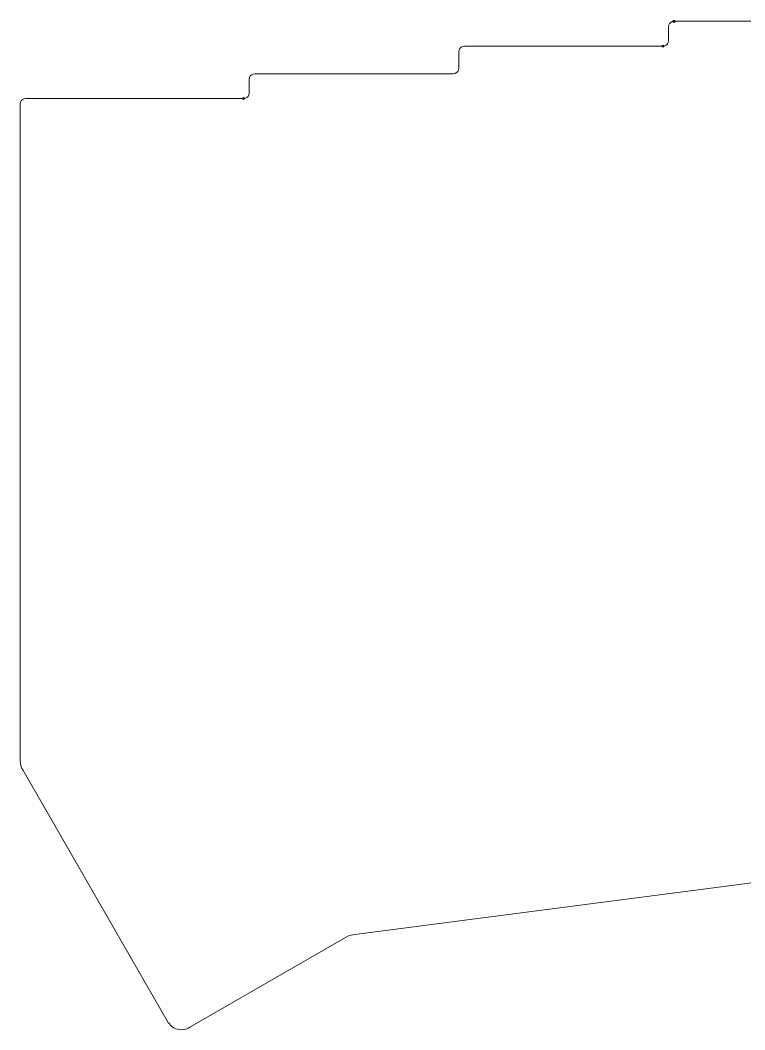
# Model space of a CAD drawing. Header units: millimetres. Extents: x 13 to 288, y 89 to 180.
# Drawn here: x 154 to 219.7, y 88.7 to 180.2 of the extents above; entities that cross this region are included whole.
import ezdxf

# ---------------------------------------------------------------- set-up
doc = ezdxf.new("R2010")
doc.units = ezdxf.units.MM
doc.header["$MEASUREMENT"] = 0
doc.layers.add('Layer 1', color=7, linetype='Continuous', lineweight=0)

# ---------------------------------------------------------------- blocks, each defined once
blk = doc.blocks.new('Block_21')
at = {"layer": 'Layer 1', "true_color": 0x2f2d31, "transparency": 33554687}
h = blk.add_hatch(color=250, dxfattribs=at)
h.dxf.hatch_style = 2
edge = h.paths.add_edge_path()
edge.add_spline(control_points=[(212.773, 179.57), (212.773, 179.57), (212.803, 179.74), (212.803, 179.74)], knot_values=[0, 0, 0, 0, 1, 1, 1, 1], degree=3, periodic=0)
edge.add_line((212.803, 179.74), (212.773, 179.57))
at = {"layer": 'Layer 1', "color": 250, "lineweight": 20, "true_color": 0x2f2d31}
blk.add_open_spline([(212.773, 179.57), (212.773, 179.57), (212.803, 179.74), (212.803, 179.74)], degree=3, dxfattribs=at)
blk = doc.blocks.new('Block_22')
at = {"layer": 'Layer 1', "true_color": 0x2f2d31, "transparency": 33554687}
h = blk.add_hatch(color=250, dxfattribs=at)
h.dxf.hatch_style = 2
edge = h.paths.add_edge_path()
edge.add_spline(control_points=[(167.541, 89.199), (167.541, 89.199), (167.48, 89.283), (167.48, 89.283)], knot_values=[0, 0, 0, 0, 1, 1, 1, 1], degree=3, periodic=0)
edge.add_line((167.48, 89.283), (167.541, 89.199))
h = blk.add_hatch(color=250, dxfattribs=at)
h.dxf.hatch_style = 2
edge = h.paths.add_edge_path()
edge.add_spline(control_points=[(168.821, 88.686), (168.821, 88.686), (168.633, 88.671), (168.633, 88.671)], knot_values=[0, 0, 0, 0, 1, 1, 1, 1], degree=3, periodic=0)
edge.add_line((168.633, 88.671), (168.821, 88.686))
at = {"layer": 'Layer 1', "color": 250, "lineweight": 20, "true_color": 0x2f2d31}
for points in [[(167.541, 89.199), (167.541, 89.199), (167.48, 89.283), (167.48, 89.283)], [(168.821, 88.686), (168.821, 88.686), (168.633, 88.671), (168.633, 88.671)]]:
    blk.add_open_spline(points, degree=3, dxfattribs=at)
blk = doc.blocks.new('Block_23')
at = {"layer": 'Layer 1', "true_color": 0x2f2d31, "transparency": 33554687}
h = blk.add_hatch(color=250, dxfattribs=at)
h.dxf.hatch_style = 2
edge = h.paths.add_edge_path()
edge.add_spline(control_points=[(213.273, 180.07), (213.273, 180.07), (230.273, 180.07), (230.273, 180.07)], knot_values=[0, 0, 0, 0, 1, 1, 1, 1], degree=3, periodic=0)
edge.add_line((230.273, 180.07), (213.273, 180.07))
h = blk.add_hatch(color=250, dxfattribs=at)
h.dxf.hatch_style = 2
edge = h.paths.add_edge_path()
edge.add_spline(control_points=[(175.105, 175.29), (175.105, 175.29), (175.272, 175.321), (175.272, 175.321)], knot_values=[0, 0, 0, 0, 1, 1, 1, 1], degree=3, periodic=0)
edge.add_line((175.272, 175.321), (175.105, 175.29))
h = blk.add_hatch(color=250, dxfattribs=at)
h.dxf.hatch_style = 2
edge = h.paths.add_edge_path()
edge.add_spline(control_points=[(154.023, 172.57), (154.023, 172.57), (154.053, 172.74), (154.053, 172.74)], knot_values=[0, 0, 0, 0, 1, 1, 1, 1], degree=3, periodic=0)
edge.add_line((154.053, 172.74), (154.023, 172.57))
h = blk.add_hatch(color=250, dxfattribs=at)
h.dxf.hatch_style = 2
edge = h.paths.add_edge_path()
edge.add_spline(control_points=[(154.122, 112.499), (154.122, 112.499), (154.076, 112.654), (154.076, 112.654)], knot_values=[0, 0, 0, 0, 1, 1, 1, 1], degree=3, periodic=0)
edge.add_line((154.076, 112.654), (154.122, 112.499))
h = blk.add_hatch(color=250, dxfattribs=at)
h.dxf.hatch_style = 2
edge = h.paths.add_edge_path()
edge.add_spline(control_points=[(167.637, 89.09), (167.637, 89.09), (167.541, 89.199), (167.541, 89.199)], knot_values=[0, 0, 0, 0, 1, 1, 1, 1], degree=3, periodic=0)
edge.add_line((167.541, 89.199), (167.637, 89.09))
h = blk.add_hatch(color=250, dxfattribs=at)
h.dxf.hatch_style = 2
edge = h.paths.add_edge_path()
edge.add_spline(control_points=[(167.858, 88.905), (167.858, 88.905), (167.741, 88.991), (167.741, 88.991)], knot_values=[0, 0, 0, 0, 1, 1, 1, 1], degree=3, periodic=0)
edge.add_line((167.741, 88.991), (167.858, 88.905))
h = blk.add_hatch(color=250, dxfattribs=at)
h.dxf.hatch_style = 2
edge = h.paths.add_edge_path()
edge.add_spline(control_points=[(169.278, 88.834), (169.278, 88.834), (169.141, 88.77), (169.141, 88.77)], knot_values=[0, 0, 0, 0, 1, 1, 1, 1], degree=3, periodic=0)
edge.add_line((169.141, 88.77), (169.278, 88.834))
at = {"layer": 'Layer 1', "color": 250, "lineweight": 20, "true_color": 0x2f2d31}
for points in [[(213.273, 180.07), (213.273, 180.07), (230.273, 180.07), (230.273, 180.07)], [(175.105, 175.29), (175.105, 175.29), (175.272, 175.321), (175.272, 175.321)], [(154.023, 172.57), (154.023, 172.57), (154.053, 172.74), (154.053, 172.74)], [(154.122, 112.499), (154.122, 112.499), (154.076, 112.654), (154.076, 112.654)], [(167.637, 89.09), (167.637, 89.09), (167.541, 89.199), (167.541, 89.199)], [(167.858, 88.905), (167.858, 88.905), (167.741, 88.991), (167.741, 88.991)], [(169.278, 88.834), (169.278, 88.834), (169.141, 88.77), (169.141, 88.77)]]:
    blk.add_open_spline(points, degree=3, dxfattribs=at)
blk = doc.blocks.new('Block_24')
at = {"layer": 'Layer 1', "true_color": 0x2f2d31, "transparency": 33554687}
h = blk.add_hatch(color=250, dxfattribs=at)
h.dxf.hatch_style = 2
edge = h.paths.add_edge_path()
edge.add_spline(control_points=[(212.773, 178.323), (212.773, 178.323), (212.773, 179.57), (212.773, 179.57)], knot_values=[0, 0, 0, 0, 1, 1, 1, 1], degree=3, periodic=0)
edge.add_line((212.773, 179.57), (212.773, 178.323))
h = blk.add_hatch(color=250, dxfattribs=at)
h.dxf.hatch_style = 2
edge = h.paths.add_edge_path()
edge.add_spline(control_points=[(194.274, 177.822), (194.274, 177.822), (205.237, 177.82), (205.237, 177.82)], knot_values=[0, 0, 0, 0, 1, 1, 1, 1], degree=3, periodic=0)
edge.add_line((205.237, 177.82), (194.274, 177.822))
h = blk.add_hatch(color=250, dxfattribs=at)
h.dxf.hatch_style = 2
edge = h.paths.add_edge_path()
edge.add_spline(control_points=[(212.272, 177.82), (212.272, 177.82), (205.237, 177.82), (205.237, 177.82)], knot_values=[0, 0, 0, 0, 1, 1, 1, 1], degree=3, periodic=0)
edge.add_line((205.237, 177.82), (212.272, 177.82))
h = blk.add_hatch(color=250, dxfattribs=at)
h.dxf.hatch_style = 2
edge = h.paths.add_edge_path()
edge.add_spline(control_points=[(212.674, 178.018), (212.674, 178.018), (212.572, 177.919), (212.572, 177.919)], knot_values=[0, 0, 0, 0, 1, 1, 1, 1], degree=3, periodic=0)
edge.add_line((212.572, 177.919), (212.674, 178.018))
h = blk.add_hatch(color=250, dxfattribs=at)
h.dxf.hatch_style = 2
edge = h.paths.add_edge_path()
edge.add_spline(control_points=[(193.774, 175.824), (193.774, 175.824), (193.774, 177.322), (193.774, 177.322)], knot_values=[0, 0, 0, 0, 1, 1, 1, 1], degree=3, periodic=0)
edge.add_line((193.774, 177.322), (193.774, 175.824))
h = blk.add_hatch(color=250, dxfattribs=at)
h.dxf.hatch_style = 2
edge = h.paths.add_edge_path()
edge.add_spline(control_points=[(174.874, 175.12), (174.874, 175.12), (174.975, 175.222), (174.975, 175.222)], knot_values=[0, 0, 0, 0, 1, 1, 1, 1], degree=3, periodic=0)
edge.add_line((174.975, 175.222), (174.874, 175.12))
h = blk.add_hatch(color=250, dxfattribs=at)
h.dxf.hatch_style = 2
edge = h.paths.add_edge_path()
edge.add_spline(control_points=[(174.975, 175.222), (174.975, 175.222), (175.105, 175.29), (175.105, 175.29)], knot_values=[0, 0, 0, 0, 1, 1, 1, 1], degree=3, periodic=0)
edge.add_line((175.105, 175.29), (174.975, 175.222))
h = blk.add_hatch(color=250, dxfattribs=at)
h.dxf.hatch_style = 2
edge = h.paths.add_edge_path()
edge.add_spline(control_points=[(175.272, 175.323), (175.272, 175.323), (193.273, 175.323), (193.273, 175.323)], knot_values=[0, 0, 0, 0, 1, 1, 1, 1], degree=3, periodic=0)
edge.add_line((193.273, 175.323), (175.272, 175.323))
h = blk.add_hatch(color=250, dxfattribs=at)
h.dxf.hatch_style = 2
edge = h.paths.add_edge_path()
edge.add_spline(control_points=[(154.226, 172.971), (154.226, 172.971), (154.355, 173.042), (154.355, 173.042)], knot_values=[0, 0, 0, 0, 1, 1, 1, 1], degree=3, periodic=0)
edge.add_line((154.355, 173.042), (154.226, 172.971))
h = blk.add_hatch(color=250, dxfattribs=at)
h.dxf.hatch_style = 2
edge = h.paths.add_edge_path()
edge.add_spline(control_points=[(154.251, 112.222), (154.251, 112.222), (154.183, 112.354), (154.183, 112.354)], knot_values=[0, 0, 0, 0, 1, 1, 1, 1], degree=3, periodic=0)
edge.add_line((154.183, 112.354), (154.251, 112.222))
h = blk.add_hatch(color=250, dxfattribs=at)
h.dxf.hatch_style = 2
edge = h.paths.add_edge_path()
edge.add_spline(control_points=[(221.023, 102.07), (221.023, 102.07), (184.353, 97.299), (184.353, 97.299)], knot_values=[0, 0, 0, 0, 1, 1, 1, 1], degree=3, periodic=0)
edge.add_line((184.353, 97.299), (221.023, 102.07))
h = blk.add_hatch(color=250, dxfattribs=at)
h.dxf.hatch_style = 2
edge = h.paths.add_edge_path()
edge.add_spline(control_points=[(183.697, 97.17), (183.697, 97.17), (183.855, 97.213), (183.855, 97.213)], knot_values=[0, 0, 0, 0, 1, 1, 1, 1], degree=3, periodic=0)
edge.add_line((183.855, 97.213), (183.697, 97.17))
h = blk.add_hatch(color=250, dxfattribs=at)
h.dxf.hatch_style = 2
edge = h.paths.add_edge_path()
edge.add_spline(control_points=[(184.02, 97.251), (184.02, 97.251), (184.193, 97.279), (184.193, 97.279)], knot_values=[0, 0, 0, 0, 1, 1, 1, 1], degree=3, periodic=0)
edge.add_line((184.193, 97.279), (184.02, 97.251))
h = blk.add_hatch(color=250, dxfattribs=at)
h.dxf.hatch_style = 2
edge = h.paths.add_edge_path()
edge.add_spline(control_points=[(167.48, 89.283), (167.48, 89.283), (167.475, 89.288), (167.475, 89.288)], knot_values=[0, 0, 0, 0, 1, 1, 1, 1], degree=3, periodic=0)
edge.add_line((167.475, 89.288), (167.48, 89.283))
h = blk.add_hatch(color=250, dxfattribs=at)
h.dxf.hatch_style = 2
edge = h.paths.add_edge_path()
edge.add_spline(control_points=[(167.741, 88.991), (167.741, 88.991), (167.637, 89.09), (167.637, 89.09)], knot_values=[0, 0, 0, 0, 1, 1, 1, 1], degree=3, periodic=0)
edge.add_line((167.637, 89.09), (167.741, 88.991))
h = blk.add_hatch(color=250, dxfattribs=at)
h.dxf.hatch_style = 2
edge = h.paths.add_edge_path()
edge.add_spline(control_points=[(167.985, 88.831), (167.985, 88.831), (167.858, 88.905), (167.858, 88.905)], knot_values=[0, 0, 0, 0, 1, 1, 1, 1], degree=3, periodic=0)
edge.add_line((167.858, 88.905), (167.985, 88.831))
at = {"layer": 'Layer 1', "color": 250, "lineweight": 20, "true_color": 0x2f2d31}
for points in [[(212.773, 178.323), (212.773, 178.323), (212.773, 179.57), (212.773, 179.57)], [(194.274, 177.822), (194.274, 177.822), (205.237, 177.82), (205.237, 177.82)], [(212.272, 177.82), (212.272, 177.82), (205.237, 177.82), (205.237, 177.82)], [(212.674, 178.018), (212.674, 178.018), (212.572, 177.919), (212.572, 177.919)], [(193.774, 175.824), (193.774, 175.824), (193.774, 177.322), (193.774, 177.322)], [(174.874, 175.12), (174.874, 175.12), (174.975, 175.222), (174.975, 175.222)], [(174.975, 175.222), (174.975, 175.222), (175.105, 175.29), (175.105, 175.29)], [(175.272, 175.323), (175.272, 175.323), (193.273, 175.323), (193.273, 175.323)], [(154.226, 172.971), (154.226, 172.971), (154.355, 173.042), (154.355, 173.042)], [(154.251, 112.222), (154.251, 112.222), (154.183, 112.354), (154.183, 112.354)], [(221.023, 102.07), (221.023, 102.07), (184.353, 97.299), (184.353, 97.299)], [(183.697, 97.17), (183.697, 97.17), (183.855, 97.213), (183.855, 97.213)], [(184.02, 97.251), (184.02, 97.251), (184.193, 97.279), (184.193, 97.279)], [(167.48, 89.283), (167.48, 89.283), (167.475, 89.288), (167.475, 89.288)], [(167.741, 88.991), (167.741, 88.991), (167.637, 89.09), (167.637, 89.09)], [(167.985, 88.831), (167.985, 88.831), (167.858, 88.905), (167.858, 88.905)]]:
    blk.add_open_spline(points, degree=3, dxfattribs=at)
blk = doc.blocks.new('Block_25')
at = {"layer": 'Layer 1', "true_color": 0x2f2d31, "transparency": 33554687}
h = blk.add_hatch(color=250, dxfattribs=at)
h.dxf.hatch_style = 2
edge = h.paths.add_edge_path()
edge.add_spline(control_points=[(212.803, 179.74), (212.803, 179.74), (212.874, 179.87), (212.874, 179.87)], knot_values=[0, 0, 0, 0, 1, 1, 1, 1], degree=3, periodic=0)
edge.add_line((212.874, 179.87), (212.803, 179.74))
h = blk.add_hatch(color=250, dxfattribs=at)
h.dxf.hatch_style = 2
edge = h.paths.add_edge_path()
edge.add_spline(control_points=[(213.103, 180.04), (213.103, 180.04), (213.273, 180.07), (213.273, 180.07)], knot_values=[0, 0, 0, 0, 1, 1, 1, 1], degree=3, periodic=0)
edge.add_line((213.273, 180.07), (213.103, 180.04))
h = blk.add_hatch(color=250, dxfattribs=at)
h.dxf.hatch_style = 2
edge = h.paths.add_edge_path()
edge.add_spline(control_points=[(193.873, 177.619), (193.873, 177.619), (193.974, 177.721), (193.974, 177.721)], knot_values=[0, 0, 0, 0, 1, 1, 1, 1], degree=3, periodic=0)
edge.add_line((193.974, 177.721), (193.873, 177.619))
h = blk.add_hatch(color=250, dxfattribs=at)
h.dxf.hatch_style = 2
edge = h.paths.add_edge_path()
edge.add_spline(control_points=[(193.974, 177.721), (193.974, 177.721), (194.106, 177.792), (194.106, 177.792)], knot_values=[0, 0, 0, 0, 1, 1, 1, 1], degree=3, periodic=0)
edge.add_line((194.106, 177.792), (193.974, 177.721))
h = blk.add_hatch(color=250, dxfattribs=at)
h.dxf.hatch_style = 2
edge = h.paths.add_edge_path()
edge.add_spline(control_points=[(174.772, 174.82), (174.772, 174.82), (174.772, 173.571), (174.772, 173.571)], knot_values=[0, 0, 0, 0, 1, 1, 1, 1], degree=3, periodic=0)
edge.add_line((174.772, 173.571), (174.772, 174.82))
h = blk.add_hatch(color=250, dxfattribs=at)
h.dxf.hatch_style = 2
edge = h.paths.add_edge_path()
edge.add_spline(control_points=[(193.672, 175.519), (193.672, 175.519), (193.57, 175.42), (193.57, 175.42)], knot_values=[0, 0, 0, 0, 1, 1, 1, 1], degree=3, periodic=0)
edge.add_line((193.57, 175.42), (193.672, 175.519))
h = blk.add_hatch(color=250, dxfattribs=at)
h.dxf.hatch_style = 2
edge = h.paths.add_edge_path()
edge.add_spline(control_points=[(174.571, 173.169), (174.571, 173.169), (174.442, 173.098), (174.442, 173.098)], knot_values=[0, 0, 0, 0, 1, 1, 1, 1], degree=3, periodic=0)
edge.add_line((174.442, 173.098), (174.571, 173.169))
h = blk.add_hatch(color=250, dxfattribs=at)
h.dxf.hatch_style = 2
edge = h.paths.add_edge_path()
edge.add_spline(control_points=[(174.673, 173.268), (174.673, 173.268), (174.571, 173.169), (174.571, 173.169)], knot_values=[0, 0, 0, 0, 1, 1, 1, 1], degree=3, periodic=0)
edge.add_line((174.571, 173.169), (174.673, 173.268))
h = blk.add_hatch(color=250, dxfattribs=at)
h.dxf.hatch_style = 2
edge = h.paths.add_edge_path()
edge.add_spline(control_points=[(154.023, 172.572), (154.023, 172.572), (154.023, 113.098), (154.023, 113.098)], knot_values=[0, 0, 0, 0, 1, 1, 1, 1], degree=3, periodic=0)
edge.add_line((154.023, 113.098), (154.023, 172.572))
h = blk.add_hatch(color=250, dxfattribs=at)
h.dxf.hatch_style = 2
edge = h.paths.add_edge_path()
edge.add_spline(control_points=[(154.076, 112.654), (154.076, 112.654), (154.043, 112.819), (154.043, 112.819)], knot_values=[0, 0, 0, 0, 1, 1, 1, 1], degree=3, periodic=0)
edge.add_line((154.043, 112.819), (154.076, 112.654))
at = {"layer": 'Layer 1', "color": 250, "lineweight": 20, "true_color": 0x2f2d31}
for points in [[(212.803, 179.74), (212.803, 179.74), (212.874, 179.87), (212.874, 179.87)], [(213.103, 180.04), (213.103, 180.04), (213.273, 180.07), (213.273, 180.07)], [(193.873, 177.619), (193.873, 177.619), (193.974, 177.721), (193.974, 177.721)], [(193.974, 177.721), (193.974, 177.721), (194.106, 177.792), (194.106, 177.792)], [(174.772, 174.82), (174.772, 174.82), (174.772, 173.571), (174.772, 173.571)], [(193.672, 175.519), (193.672, 175.519), (193.57, 175.42), (193.57, 175.42)], [(174.571, 173.169), (174.571, 173.169), (174.442, 173.098), (174.442, 173.098)], [(174.673, 173.268), (174.673, 173.268), (174.571, 173.169), (174.571, 173.169)], [(154.023, 172.572), (154.023, 172.572), (154.023, 113.098), (154.023, 113.098)], [(154.076, 112.654), (154.076, 112.654), (154.043, 112.819), (154.043, 112.819)]]:
    blk.add_open_spline(points, degree=3, dxfattribs=at)
blk = doc.blocks.new('Block_27')
at = {"layer": 'Layer 1', "true_color": 0x2f2d31, "transparency": 33554687}
h = blk.add_hatch(color=250, dxfattribs=at)
h.dxf.hatch_style = 2
edge = h.paths.add_edge_path()
edge.add_spline(control_points=[(212.874, 179.87), (212.874, 179.87), (212.973, 179.971), (212.973, 179.971)], knot_values=[0, 0, 0, 0, 1, 1, 1, 1], degree=3, periodic=0)
edge.add_line((212.973, 179.971), (212.874, 179.87))
h = blk.add_hatch(color=250, dxfattribs=at)
h.dxf.hatch_style = 2
edge = h.paths.add_edge_path()
edge.add_spline(control_points=[(194.106, 177.792), (194.106, 177.792), (194.274, 177.82), (194.274, 177.82)], knot_values=[0, 0, 0, 0, 1, 1, 1, 1], degree=3, periodic=0)
edge.add_line((194.274, 177.82), (194.106, 177.792))
h = blk.add_hatch(color=250, dxfattribs=at)
h.dxf.hatch_style = 2
edge = h.paths.add_edge_path()
edge.add_spline(control_points=[(212.572, 177.919), (212.572, 177.919), (212.443, 177.848), (212.443, 177.848)], knot_values=[0, 0, 0, 0, 1, 1, 1, 1], degree=3, periodic=0)
edge.add_line((212.443, 177.848), (212.572, 177.919))
h = blk.add_hatch(color=250, dxfattribs=at)
h.dxf.hatch_style = 2
edge = h.paths.add_edge_path()
edge.add_spline(control_points=[(193.774, 177.32), (193.774, 177.32), (193.804, 177.49), (193.804, 177.49)], knot_values=[0, 0, 0, 0, 1, 1, 1, 1], degree=3, periodic=0)
edge.add_line((193.804, 177.49), (193.774, 177.32))
h = blk.add_hatch(color=250, dxfattribs=at)
h.dxf.hatch_style = 2
edge = h.paths.add_edge_path()
edge.add_spline(control_points=[(193.774, 175.821), (193.774, 175.821), (193.743, 175.648), (193.743, 175.648)], knot_values=[0, 0, 0, 0, 1, 1, 1, 1], degree=3, periodic=0)
edge.add_line((193.743, 175.648), (193.774, 175.821))
h = blk.add_hatch(color=250, dxfattribs=at)
h.dxf.hatch_style = 2
edge = h.paths.add_edge_path()
edge.add_spline(control_points=[(174.772, 174.82), (174.772, 174.82), (174.802, 174.99), (174.802, 174.99)], knot_values=[0, 0, 0, 0, 1, 1, 1, 1], degree=3, periodic=0)
edge.add_line((174.802, 174.99), (174.772, 174.82))
h = blk.add_hatch(color=250, dxfattribs=at)
h.dxf.hatch_style = 2
edge = h.paths.add_edge_path()
edge.add_spline(control_points=[(174.772, 173.571), (174.772, 173.571), (174.744, 173.398), (174.744, 173.398)], knot_values=[0, 0, 0, 0, 1, 1, 1, 1], degree=3, periodic=0)
edge.add_line((174.744, 173.398), (174.772, 173.571))
h = blk.add_hatch(color=250, dxfattribs=at)
h.dxf.hatch_style = 2
edge = h.paths.add_edge_path()
edge.add_spline(control_points=[(154.043, 112.819), (154.043, 112.819), (154.025, 113.002), (154.025, 113.002)], knot_values=[0, 0, 0, 0, 1, 1, 1, 1], degree=3, periodic=0)
edge.add_line((154.025, 113.002), (154.043, 112.819))
h = blk.add_hatch(color=250, dxfattribs=at)
h.dxf.hatch_style = 2
edge = h.paths.add_edge_path()
edge.add_spline(control_points=[(167.475, 89.288), (167.475, 89.288), (154.249, 112.222), (154.249, 112.222)], knot_values=[0, 0, 0, 0, 1, 1, 1, 1], degree=3, periodic=0)
edge.add_line((154.249, 112.222), (167.475, 89.288))
h = blk.add_hatch(color=250, dxfattribs=at)
h.dxf.hatch_style = 2
edge = h.paths.add_edge_path()
edge.add_spline(control_points=[(183.697, 97.17), (183.697, 97.17), (169.405, 88.91), (169.405, 88.91)], knot_values=[0, 0, 0, 0, 1, 1, 1, 1], degree=3, periodic=0)
edge.add_line((169.405, 88.91), (183.697, 97.17))
h = blk.add_hatch(color=250, dxfattribs=at)
h.dxf.hatch_style = 2
edge = h.paths.add_edge_path()
edge.add_spline(control_points=[(183.855, 97.213), (183.855, 97.213), (184.02, 97.251), (184.02, 97.251)], knot_values=[0, 0, 0, 0, 1, 1, 1, 1], degree=3, periodic=0)
edge.add_line((184.02, 97.251), (183.855, 97.213))
h = blk.add_hatch(color=250, dxfattribs=at)
h.dxf.hatch_style = 2
edge = h.paths.add_edge_path()
edge.add_spline(control_points=[(184.193, 97.279), (184.193, 97.279), (184.353, 97.299), (184.353, 97.299)], knot_values=[0, 0, 0, 0, 1, 1, 1, 1], degree=3, periodic=0)
edge.add_line((184.353, 97.299), (184.193, 97.279))
h = blk.add_hatch(color=250, dxfattribs=at)
h.dxf.hatch_style = 2
edge = h.paths.add_edge_path()
edge.add_spline(control_points=[(168.122, 88.768), (168.122, 88.768), (167.985, 88.831), (167.985, 88.831)], knot_values=[0, 0, 0, 0, 1, 1, 1, 1], degree=3, periodic=0)
edge.add_line((167.985, 88.831), (168.122, 88.768))
h = blk.add_hatch(color=250, dxfattribs=at)
h.dxf.hatch_style = 2
edge = h.paths.add_edge_path()
edge.add_spline(control_points=[(168.277, 88.717), (168.277, 88.717), (168.122, 88.768), (168.122, 88.768)], knot_values=[0, 0, 0, 0, 1, 1, 1, 1], degree=3, periodic=0)
edge.add_line((168.122, 88.768), (168.277, 88.717))
h = blk.add_hatch(color=250, dxfattribs=at)
h.dxf.hatch_style = 2
edge = h.paths.add_edge_path()
edge.add_spline(control_points=[(169.141, 88.77), (169.141, 88.77), (168.988, 88.719), (168.988, 88.719)], knot_values=[0, 0, 0, 0, 1, 1, 1, 1], degree=3, periodic=0)
edge.add_line((168.988, 88.719), (169.141, 88.77))
h = blk.add_hatch(color=250, dxfattribs=at)
h.dxf.hatch_style = 2
edge = h.paths.add_edge_path()
edge.add_spline(control_points=[(168.988, 88.719), (168.988, 88.719), (168.821, 88.686), (168.821, 88.686)], knot_values=[0, 0, 0, 0, 1, 1, 1, 1], degree=3, periodic=0)
edge.add_line((168.821, 88.686), (168.988, 88.719))
at = {"layer": 'Layer 1', "color": 250, "lineweight": 20, "true_color": 0x2f2d31}
for points in [[(212.874, 179.87), (212.874, 179.87), (212.973, 179.971), (212.973, 179.971)], [(194.106, 177.792), (194.106, 177.792), (194.274, 177.82), (194.274, 177.82)], [(212.572, 177.919), (212.572, 177.919), (212.443, 177.848), (212.443, 177.848)], [(193.774, 177.32), (193.774, 177.32), (193.804, 177.49), (193.804, 177.49)], [(193.774, 175.821), (193.774, 175.821), (193.743, 175.648), (193.743, 175.648)], [(174.772, 174.82), (174.772, 174.82), (174.802, 174.99), (174.802, 174.99)], [(174.772, 173.571), (174.772, 173.571), (174.744, 173.398), (174.744, 173.398)], [(154.043, 112.819), (154.043, 112.819), (154.025, 113.002), (154.025, 113.002)], [(167.475, 89.288), (167.475, 89.288), (154.249, 112.222), (154.249, 112.222)], [(183.697, 97.17), (183.697, 97.17), (169.405, 88.91), (169.405, 88.91)], [(183.855, 97.213), (183.855, 97.213), (184.02, 97.251), (184.02, 97.251)], [(184.193, 97.279), (184.193, 97.279), (184.353, 97.299), (184.353, 97.299)], [(168.122, 88.768), (168.122, 88.768), (167.985, 88.831), (167.985, 88.831)], [(168.277, 88.717), (168.277, 88.717), (168.122, 88.768), (168.122, 88.768)], [(169.141, 88.77), (169.141, 88.77), (168.988, 88.719), (168.988, 88.719)], [(168.988, 88.719), (168.988, 88.719), (168.821, 88.686), (168.821, 88.686)]]:
    blk.add_open_spline(points, degree=3, dxfattribs=at)
blk = doc.blocks.new('Block_28')
at = {"layer": 'Layer 1', "true_color": 0x2f2d31, "transparency": 33554687}
h = blk.add_hatch(color=250, dxfattribs=at)
h.dxf.hatch_style = 2
edge = h.paths.add_edge_path()
edge.add_spline(control_points=[(193.804, 177.49), (193.804, 177.49), (193.873, 177.619), (193.873, 177.619)], knot_values=[0, 0, 0, 0, 1, 1, 1, 1], degree=3, periodic=0)
edge.add_line((193.873, 177.619), (193.804, 177.49))
h = blk.add_hatch(color=250, dxfattribs=at)
h.dxf.hatch_style = 2
edge = h.paths.add_edge_path()
edge.add_spline(control_points=[(212.443, 177.848), (212.443, 177.848), (212.272, 177.82), (212.272, 177.82)], knot_values=[0, 0, 0, 0, 1, 1, 1, 1], degree=3, periodic=0)
edge.add_line((212.272, 177.82), (212.443, 177.848))
h = blk.add_hatch(color=250, dxfattribs=at)
h.dxf.hatch_style = 2
edge = h.paths.add_edge_path()
edge.add_spline(control_points=[(212.742, 178.15), (212.742, 178.15), (212.674, 178.018), (212.674, 178.018)], knot_values=[0, 0, 0, 0, 1, 1, 1, 1], degree=3, periodic=0)
edge.add_line((212.674, 178.018), (212.742, 178.15))
h = blk.add_hatch(color=250, dxfattribs=at)
h.dxf.hatch_style = 2
edge = h.paths.add_edge_path()
edge.add_spline(control_points=[(212.773, 178.32), (212.773, 178.32), (212.742, 178.15), (212.742, 178.15)], knot_values=[0, 0, 0, 0, 1, 1, 1, 1], degree=3, periodic=0)
edge.add_line((212.742, 178.15), (212.773, 178.32))
h = blk.add_hatch(color=250, dxfattribs=at)
h.dxf.hatch_style = 2
edge = h.paths.add_edge_path()
edge.add_spline(control_points=[(174.802, 174.99), (174.802, 174.99), (174.874, 175.12), (174.874, 175.12)], knot_values=[0, 0, 0, 0, 1, 1, 1, 1], degree=3, periodic=0)
edge.add_line((174.874, 175.12), (174.802, 174.99))
h = blk.add_hatch(color=250, dxfattribs=at)
h.dxf.hatch_style = 2
edge = h.paths.add_edge_path()
edge.add_spline(control_points=[(193.441, 175.349), (193.441, 175.349), (193.273, 175.321), (193.273, 175.321)], knot_values=[0, 0, 0, 0, 1, 1, 1, 1], degree=3, periodic=0)
edge.add_line((193.273, 175.321), (193.441, 175.349))
h = blk.add_hatch(color=250, dxfattribs=at)
h.dxf.hatch_style = 2
edge = h.paths.add_edge_path()
edge.add_spline(control_points=[(193.57, 175.42), (193.57, 175.42), (193.441, 175.349), (193.441, 175.349)], knot_values=[0, 0, 0, 0, 1, 1, 1, 1], degree=3, periodic=0)
edge.add_line((193.441, 175.349), (193.57, 175.42))
h = blk.add_hatch(color=250, dxfattribs=at)
h.dxf.hatch_style = 2
edge = h.paths.add_edge_path()
edge.add_spline(control_points=[(193.743, 175.648), (193.743, 175.648), (193.672, 175.519), (193.672, 175.519)], knot_values=[0, 0, 0, 0, 1, 1, 1, 1], degree=3, periodic=0)
edge.add_line((193.672, 175.519), (193.743, 175.648))
h = blk.add_hatch(color=250, dxfattribs=at)
h.dxf.hatch_style = 2
edge = h.paths.add_edge_path()
edge.add_spline(control_points=[(154.124, 172.869), (154.124, 172.869), (154.226, 172.971), (154.226, 172.971)], knot_values=[0, 0, 0, 0, 1, 1, 1, 1], degree=3, periodic=0)
edge.add_line((154.226, 172.971), (154.124, 172.869))
h = blk.add_hatch(color=250, dxfattribs=at)
h.dxf.hatch_style = 2
edge = h.paths.add_edge_path()
edge.add_spline(control_points=[(154.523, 173.073), (154.523, 173.073), (174.274, 173.07), (174.274, 173.07)], knot_values=[0, 0, 0, 0, 1, 1, 1, 1], degree=3, periodic=0)
edge.add_line((174.274, 173.07), (154.523, 173.073))
h = blk.add_hatch(color=250, dxfattribs=at)
h.dxf.hatch_style = 2
edge = h.paths.add_edge_path()
edge.add_spline(control_points=[(174.442, 173.098), (174.442, 173.098), (174.274, 173.07), (174.274, 173.07)], knot_values=[0, 0, 0, 0, 1, 1, 1, 1], degree=3, periodic=0)
edge.add_line((174.274, 173.07), (174.442, 173.098))
h = blk.add_hatch(color=250, dxfattribs=at)
h.dxf.hatch_style = 2
edge = h.paths.add_edge_path()
edge.add_spline(control_points=[(174.744, 173.398), (174.744, 173.398), (174.673, 173.268), (174.673, 173.268)], knot_values=[0, 0, 0, 0, 1, 1, 1, 1], degree=3, periodic=0)
edge.add_line((174.673, 173.268), (174.744, 173.398))
h = blk.add_hatch(color=250, dxfattribs=at)
h.dxf.hatch_style = 2
edge = h.paths.add_edge_path()
edge.add_spline(control_points=[(154.053, 172.74), (154.053, 172.74), (154.124, 172.869), (154.124, 172.869)], knot_values=[0, 0, 0, 0, 1, 1, 1, 1], degree=3, periodic=0)
edge.add_line((154.124, 172.869), (154.053, 172.74))
h = blk.add_hatch(color=250, dxfattribs=at)
h.dxf.hatch_style = 2
edge = h.paths.add_edge_path()
edge.add_spline(control_points=[(154.025, 113.002), (154.025, 113.002), (154.023, 113.096), (154.023, 113.096)], knot_values=[0, 0, 0, 0, 1, 1, 1, 1], degree=3, periodic=0)
edge.add_line((154.023, 113.096), (154.025, 113.002))
h = blk.add_hatch(color=250, dxfattribs=at)
h.dxf.hatch_style = 2
edge = h.paths.add_edge_path()
edge.add_spline(control_points=[(154.183, 112.354), (154.183, 112.354), (154.122, 112.499), (154.122, 112.499)], knot_values=[0, 0, 0, 0, 1, 1, 1, 1], degree=3, periodic=0)
edge.add_line((154.122, 112.499), (154.183, 112.354))
h = blk.add_hatch(color=250, dxfattribs=at)
h.dxf.hatch_style = 2
edge = h.paths.add_edge_path()
edge.add_spline(control_points=[(169.405, 88.91), (169.405, 88.91), (169.278, 88.834), (169.278, 88.834)], knot_values=[0, 0, 0, 0, 1, 1, 1, 1], degree=3, periodic=0)
edge.add_line((169.278, 88.834), (169.405, 88.91))
h = blk.add_hatch(color=250, dxfattribs=at)
h.dxf.hatch_style = 2
edge = h.paths.add_edge_path()
edge.add_spline(control_points=[(168.445, 88.684), (168.445, 88.684), (168.277, 88.717), (168.277, 88.717)], knot_values=[0, 0, 0, 0, 1, 1, 1, 1], degree=3, periodic=0)
edge.add_line((168.277, 88.717), (168.445, 88.684))
h = blk.add_hatch(color=250, dxfattribs=at)
h.dxf.hatch_style = 2
edge = h.paths.add_edge_path()
edge.add_spline(control_points=[(168.633, 88.671), (168.633, 88.671), (168.445, 88.684), (168.445, 88.684)], knot_values=[0, 0, 0, 0, 1, 1, 1, 1], degree=3, periodic=0)
edge.add_line((168.445, 88.684), (168.633, 88.671))
at = {"layer": 'Layer 1', "color": 250, "lineweight": 20, "true_color": 0x2f2d31}
for points in [[(193.804, 177.49), (193.804, 177.49), (193.873, 177.619), (193.873, 177.619)], [(212.443, 177.848), (212.443, 177.848), (212.272, 177.82), (212.272, 177.82)], [(212.742, 178.15), (212.742, 178.15), (212.674, 178.018), (212.674, 178.018)], [(212.773, 178.32), (212.773, 178.32), (212.742, 178.15), (212.742, 178.15)], [(174.802, 174.99), (174.802, 174.99), (174.874, 175.12), (174.874, 175.12)], [(193.441, 175.349), (193.441, 175.349), (193.273, 175.321), (193.273, 175.321)], [(193.57, 175.42), (193.57, 175.42), (193.441, 175.349), (193.441, 175.349)], [(193.743, 175.648), (193.743, 175.648), (193.672, 175.519), (193.672, 175.519)], [(154.124, 172.869), (154.124, 172.869), (154.226, 172.971), (154.226, 172.971)], [(154.523, 173.073), (154.523, 173.073), (174.274, 173.07), (174.274, 173.07)], [(174.442, 173.098), (174.442, 173.098), (174.274, 173.07), (174.274, 173.07)], [(174.744, 173.398), (174.744, 173.398), (174.673, 173.268), (174.673, 173.268)], [(154.053, 172.74), (154.053, 172.74), (154.124, 172.869), (154.124, 172.869)], [(154.025, 113.002), (154.025, 113.002), (154.023, 113.096), (154.023, 113.096)], [(154.183, 112.354), (154.183, 112.354), (154.122, 112.499), (154.122, 112.499)], [(169.405, 88.91), (169.405, 88.91), (169.278, 88.834), (169.278, 88.834)], [(168.445, 88.684), (168.445, 88.684), (168.277, 88.717), (168.277, 88.717)], [(168.633, 88.671), (168.633, 88.671), (168.445, 88.684), (168.445, 88.684)]]:
    blk.add_open_spline(points, degree=3, dxfattribs=at)
blk = doc.blocks.new('Block_29')
at = {"layer": 'Layer 1', "true_color": 0x2f2d31, "transparency": 33554687}
h = blk.add_hatch(color=250, dxfattribs=at)
h.dxf.hatch_style = 2
edge = h.paths.add_edge_path()
edge.add_spline(control_points=[(212.973, 179.971), (212.973, 179.971), (213.103, 180.04), (213.103, 180.04)], knot_values=[0, 0, 0, 0, 1, 1, 1, 1], degree=3, periodic=0)
edge.add_line((213.103, 180.04), (212.973, 179.971))
h = blk.add_hatch(color=250, dxfattribs=at)
h.dxf.hatch_style = 2
edge = h.paths.add_edge_path()
edge.add_spline(control_points=[(154.355, 173.042), (154.355, 173.042), (154.523, 173.07), (154.523, 173.07)], knot_values=[0, 0, 0, 0, 1, 1, 1, 1], degree=3, periodic=0)
edge.add_line((154.523, 173.07), (154.355, 173.042))
at = {"layer": 'Layer 1', "color": 250, "lineweight": 20, "true_color": 0x2f2d31}
for points in [[(212.973, 179.971), (212.973, 179.971), (213.103, 180.04), (213.103, 180.04)], [(154.355, 173.042), (154.355, 173.042), (154.523, 173.07), (154.523, 173.07)]]:
    blk.add_open_spline(points, degree=3, dxfattribs=at)

msp = doc.modelspace()

# ---------------------------------------------------------------- hatches: boundary and pattern name
at = {"layer": 'Layer 1', "true_color": 0x2f2d31, "transparency": 33554687}
h = msp.add_hatch(color=250, dxfattribs=at)
h.dxf.hatch_style = 2
edge = h.paths.add_edge_path()
edge.add_arc((213.273, 180.07), 0.1, 0, 360)
h = msp.add_hatch(color=250, dxfattribs=at)
h.dxf.hatch_style = 2
edge = h.paths.add_edge_path()
edge.add_arc((212.272, 177.82), 0.1, 0, 360)
h = msp.add_hatch(color=250, dxfattribs=at)
h.dxf.hatch_style = 2
edge = h.paths.add_edge_path()
edge.add_arc((174.274, 173.07), 0.1, 0, 360)

# ---------------------------------------------------------------- linework, layer by layer
at = {"layer": 'Layer 1'}
for centre in [(213.273, 180.07), (212.272, 177.82), (174.274, 173.07)]:
    msp.add_circle(centre, 0.1, dxfattribs=at)

# ---------------------------------------------------------------- block references
for name in ['Block_21', 'Block_23', 'Block_25', 'Block_28', 'Block_27', 'Block_24', 'Block_29', 'Block_22']:
    msp.add_blockref(name, (0, 0), dxfattribs=at)

doc.saveas('drawing.dxf')
